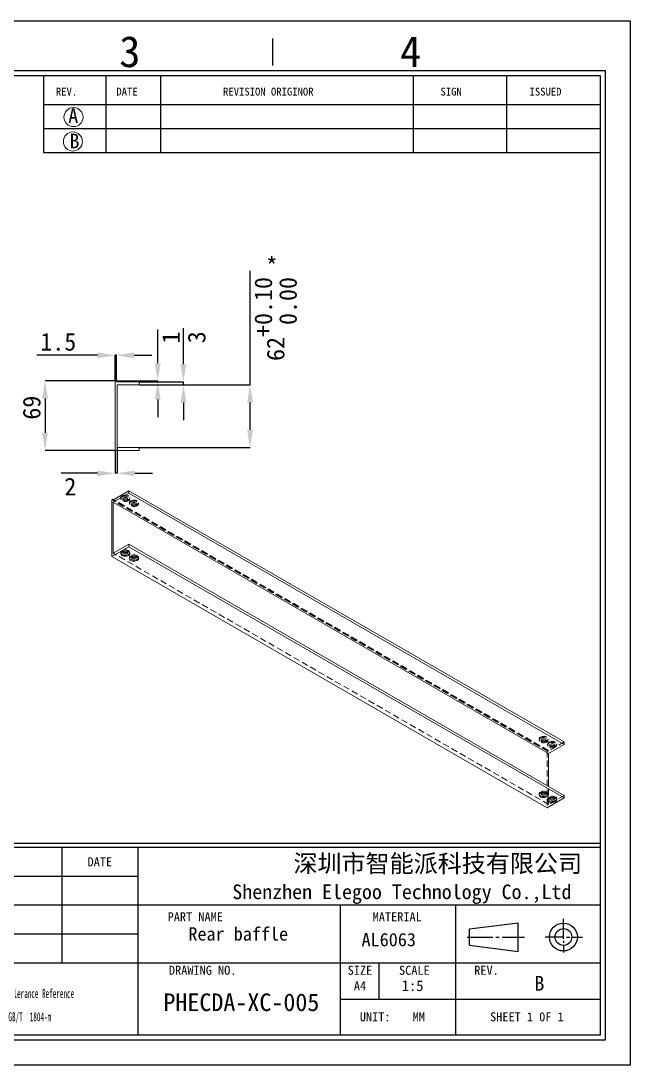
# Model space of a CAD drawing. Header units: millimetres. Extents: x 2 to 295, y 1 to 209.
# Drawn here: x 174.2 to 295.1, y 1.3 to 208.7 of the extents above; entities that cross this region are included whole.
import ezdxf

# ---------------------------------------------------------------- set-up
doc = ezdxf.new("R2010")
doc.units = ezdxf.units.MM
doc.header["$PDSIZE"] = -1
doc.linetypes.add('HIDDEN', pattern=[1.905, 1.27, -0.635])
doc.layers.add('SLD-0', color=179, linetype='Continuous')
doc.layers.add('蓝色线', color=5, linetype='Continuous', lineweight=15)
doc.styles.add('B', font='simfang.ttf')
doc.styles.add('SLDTEXTSTYLE1', font='TXT', dxfattribs={"width": 0.469})
doc.styles.add('SLDTEXTSTYLE8', font='TXT', dxfattribs={"width": 0.484})
doc.dimstyles.new('SLDDIMSTYLE1', dxfattribs={"dimtxt": 3.5, "dimasz": 3.5, "dimexe": 0, "dimexo": 0.0625, "dimgap": 0.875, "dimtad": 2, "dimlfac": 5, "dimrnd": 1e-09, "dimzin": 12, "dimdsep": 46, "dimtxsty": 'SLDTEXTSTYLE1', "dimsah": 1, "dimcen": 0.09, "dimadec": 0, "dimazin": 3, "dimtfac": 1, "dimtmove": 0, "dimatfit": 0, "dimfxl": 1, "dimfrac": 2, "dimtolj": 1, "dimtzin": 12, "dimarcsym": 0})
doc.dimstyles.new('SLDDIMSTYLE3', dxfattribs={"dimtxt": 3.5, "dimasz": 3.5, "dimexe": 0, "dimexo": 0.0625, "dimgap": 0.875, "dimtad": 2, "dimlfac": 5, "dimrnd": 1e-09, "dimzin": 12, "dimdsep": 46, "dimtxsty": 'SLDTEXTSTYLE1', "dimsah": 1, "dimcen": 0.09, "dimadec": 0, "dimazin": 3, "dimtol": 1, "dimtp": 0.1, "dimtfac": 1, "dimtofl": 0, "dimtmove": 0, "dimatfit": 3, "dimfxl": 1, "dimfrac": 2, "dimtolj": 1, "dimtzin": 0, "dimarcsym": 0})

# ---------------------------------------------------------------- blocks, each defined once
blk = doc.blocks.new('SW_NOTE_2')
at = {"layer": 'SLD-0', "color": 0, "char_height": 1.7927, "attachment_point": 2, "style": 'SLDTEXTSTYLE8'}
for s, insert in [('General Tolerance Reference', (12.75, 2.31)), ('GB/T  1804-m', (13.51, -2.32))]:
    blk.add_mtext(s, dxfattribs=dict(at, insert=insert))
blk = doc.blocks.new('_D_14')
at = {"layer": 'Defpoints', "color": 0}
for p in [(197.67, 136.98), (206.44, 136.98), (197.67, 136.38)]:
    blk.add_point(p, dxfattribs=at)
at = {"layer": 'SLD-0', "color": 0, "lineweight": -2}
for p, q in [((206.44, 140.48), (206.44, 147.67)), ((197.73, 136.98), (206.44, 136.98)), ((206.44, 136.38), (206.44, 136.98)), ((197.73, 136.38), (206.44, 136.38)), ((206.44, 132.88), (206.44, 129.38))]:
    blk.add_line(p, q, dxfattribs=at)
at = {"layer": 'SLD-0', "color": 0}
for points in [[(205.85, 140.48), (207.02, 140.48), (206.44, 136.98)], [(205.85, 132.88), (207.02, 132.88), (206.44, 136.38)]]:
    blk.add_solid(points, dxfattribs=at)
at = {"layer": 'SLD-0', "color": 0, "insert": (207.31, 145.83), "char_height": 3.5, "attachment_point": 2, "rotation": 90, "style": 'B'}
blk.add_mtext('\\A1;3', dxfattribs=at)
blk = doc.blocks.new('_D_15')
at = {"layer": 'Defpoints', "color": 0}
for p in [(193.17, 137.18), (197.67, 136.98), (201.33, 137.18)]:
    blk.add_point(p, dxfattribs=at)
at = {"layer": 'SLD-0', "color": 0, "lineweight": -2}
for p, q in [((201.33, 140.68), (201.33, 147.39)), ((193.23, 137.18), (201.33, 137.18)), ((197.73, 136.98), (201.33, 136.98)), ((201.33, 136.98), (201.33, 137.18)), ((201.33, 133.48), (201.33, 129.98))]:
    blk.add_line(p, q, dxfattribs=at)
at = {"layer": 'SLD-0', "color": 0}
for points in [[(200.75, 140.68), (201.92, 140.68), (201.33, 137.18)], [(200.75, 133.48), (201.92, 133.48), (201.33, 136.98)]]:
    blk.add_solid(points, dxfattribs=at)
at = {"layer": 'SLD-0', "color": 0, "insert": (202.21, 145.79), "char_height": 3.5, "attachment_point": 2, "rotation": 90, "style": 'B'}
blk.add_mtext('\\A1;1', dxfattribs=at)
blk = doc.blocks.new('_D_16')
at = {"layer": 'Defpoints', "color": 0}
for p in [(192.87, 123.38), (193.27, 123.98), (192.87, 118.82)]:
    blk.add_point(p, dxfattribs=at)
at = {"layer": 'SLD-0', "color": 0, "lineweight": -2}
for p, q in [((192.87, 123.32), (192.87, 118.82)), ((193.27, 123.92), (193.27, 118.82)), ((189.37, 118.82), (182.14, 118.82)), ((193.27, 118.82), (192.87, 118.82)), ((196.77, 118.82), (200.27, 118.82))]:
    blk.add_line(p, q, dxfattribs=at)
at = {"layer": 'SLD-0', "color": 0}
for points in [[(189.37, 119.4), (189.37, 118.23), (192.87, 118.82)], [(196.77, 119.4), (196.77, 118.23), (193.27, 118.82)]]:
    blk.add_solid(points, dxfattribs=at)
at = {"layer": 'SLD-0', "color": 0, "insert": (184, 117.94), "char_height": 3.5, "attachment_point": 2, "style": 'B'}
blk.add_mtext('\\A1;2', dxfattribs=at)
blk = doc.blocks.new('_D_17')
at = {"layer": 'Defpoints', "color": 0}
for p in [(192.87, 142.26), (192.87, 137.18), (193.17, 137.18)]:
    blk.add_point(p, dxfattribs=at)
at = {"layer": 'SLD-0', "color": 0, "lineweight": -2}
for p, q in [((189.37, 142.26), (177.34, 142.26)), ((192.87, 137.24), (192.87, 142.26)), ((193.17, 142.26), (192.87, 142.26)), ((193.17, 137.24), (193.17, 142.26)), ((196.67, 142.26), (200.17, 142.26))]:
    blk.add_line(p, q, dxfattribs=at)
at = {"layer": 'SLD-0', "color": 0}
for points in [[(189.37, 142.84), (189.37, 141.67), (192.87, 142.26)], [(196.67, 142.84), (196.67, 141.67), (193.17, 142.26)]]:
    blk.add_solid(points, dxfattribs=at)
at = {"layer": 'SLD-0', "color": 0, "insert": (181.6, 146.69), "char_height": 3.5, "attachment_point": 2, "style": 'B'}
blk.add_mtext('\\A1;1.5', dxfattribs=at)
blk = doc.blocks.new('_D_18')
at = {"layer": 'Defpoints', "color": 0}
for p in [(197.67, 136.38), (197.67, 123.98), (219.67, 123.98)]:
    blk.add_point(p, dxfattribs=at)
at = {"layer": '蓝色线', "color": 0, "lineweight": -2}
for p, q in [((219.67, 136.38), (219.67, 159.05)), ((197.73, 136.38), (219.67, 136.38)), ((219.67, 127.48), (219.67, 132.88)), ((197.73, 123.98), (219.67, 123.98))]:
    blk.add_line(p, q, dxfattribs=at)
at = {"layer": '蓝色线', "color": 0}
for points in [[(219.09, 132.88), (220.25, 132.88), (219.67, 136.38)], [(219.09, 127.48), (220.25, 127.48), (219.67, 123.98)]]:
    blk.add_solid(points, dxfattribs=at)
at = {"layer": '蓝色线', "color": 0, "insert": (220.54, 149.47), "char_height": 3.5, "attachment_point": 2, "rotation": 90, "style": 'B'}
blk.add_mtext('\\A1;62\\S+0.10^  0.00;', dxfattribs=at)
blk = doc.blocks.new('_D_19')
at = {"layer": 'Defpoints', "color": 0}
for p in [(192.87, 137.18), (178.97, 123.38), (192.87, 123.38)]:
    blk.add_point(p, dxfattribs=at)
at = {"layer": 'SLD-0', "color": 0, "lineweight": -2}
for p, q in [((192.81, 137.18), (178.97, 137.18)), ((178.97, 133.68), (178.97, 126.88)), ((192.81, 123.38), (178.97, 123.38))]:
    blk.add_line(p, q, dxfattribs=at)
at = {"layer": 'SLD-0', "color": 0}
for points in [[(178.39, 133.68), (179.55, 133.68), (178.97, 137.18)], [(178.39, 126.88), (179.55, 126.88), (178.97, 123.38)]]:
    blk.add_solid(points, dxfattribs=at)
at = {"layer": 'SLD-0', "color": 0, "insert": (174.56, 131.86), "char_height": 3.5, "attachment_point": 2, "rotation": 90, "style": 'B'}
blk.add_mtext('\\A1;69', dxfattribs=at)

msp = doc.modelspace()

# ---------------------------------------------------------------- linework, layer by layer
at = {"color": 7, "linetype": 'Continuous', "lineweight": 15}
for p, q in [((192.869, 137.1821), (192.869, 123.3821)), ((192.869, 137.1821), (193.169, 137.1821)), ((193.169, 136.9821), (193.169, 137.1821)), ((197.669, 136.9821), (193.169, 136.9821)), ((197.669, 136.3821), (197.669, 136.9821)), ((193.269, 136.3821), (197.669, 136.3821)), ((193.269, 123.9821), (193.269, 136.3821)), ((192.869, 123.3821), (197.669, 123.3821)), ((197.669, 123.9821), (193.269, 123.9821)), ((197.669, 123.3821), (197.669, 123.9821)), ((195.6266, 115.3582), (192.4446, 113.5212)), ((192.5153, 113.0721), (195.6266, 114.8682)), ((195.6266, 114.8682), (195.6266, 115.3582)), ((195.6266, 115.3582), (282.0351, 65.4756)), ((282.0351, 64.9857), (195.6266, 114.8682)), ((192.2325, 113.5621), (192.4446, 113.6845)), ((192.2325, 113.5621), (192.2325, 102.2938)), ((192.4446, 113.5212), (192.4446, 113.6845)), ((192.5861, 113.6029), (192.4446, 113.6845)), ((192.5153, 102.947), (192.5153, 113.0721)), ((278.9238, 63.1896), (192.5153, 113.0721)), ((192.2325, 102.2938), (195.6266, 104.2532)), ((195.6266, 104.7431), (192.5153, 102.947)), ((195.6266, 104.2532), (195.6266, 104.7431)), ((282.0351, 54.8606), (195.6266, 104.7431)), ((195.6266, 104.2532), (282.0351, 54.3707)), ((192.2325, 102.2938), (278.6409, 52.4113)), ((278.9238, 63.1896), (282.0351, 64.9857)), ((282.0351, 64.9857), (282.0351, 65.4756)), ((278.9238, 56.6567), (278.9238, 63.1896)), ((278.6409, 52.4113), (282.0351, 54.3707)), ((282.0351, 54.3707), (282.0351, 54.8606))]:
    msp.add_line(p, q, dxfattribs=at)
at = {"color": 7, "linetype": 'HIDDEN', "lineweight": 0}
for p, q in [((278.6409, 63.6795), (192.2325, 113.5621)), ((278.8531, 63.6387), (192.4446, 113.5212)), ((278.8531, 63.802), (192.5861, 113.6029)), ((194.0195, 113.9703), (194.0195, 113.758)), ((194.4395, 113.758), (194.4395, 113.4803)), ((195.3995, 113.4803), (195.3995, 113.758)), ((195.7166, 112.9906), (195.7166, 112.7783)), ((195.8195, 113.758), (195.8195, 113.9703)), ((196.1366, 112.7783), (196.1366, 112.5006)), ((197.0966, 112.5006), (197.0966, 112.7783)), ((197.5166, 112.7783), (197.5166, 112.9906)), ((278.9238, 53.0645), (192.5153, 102.947)), ((194.0195, 103.0776), (194.0195, 102.8653)), ((194.4395, 103.3552), (194.4395, 103.0776)), ((195.3995, 103.0776), (195.3995, 103.3552)), ((195.7166, 102.0979), (195.7166, 101.8856)), ((195.8195, 102.8653), (195.8195, 103.0776)), ((196.1366, 102.3755), (196.1366, 102.0979)), ((197.0966, 102.0979), (197.0966, 102.3755)), ((197.5166, 101.8856), (197.5166, 102.0979)), ((277.0338, 66.0471), (277.0338, 65.8348)), ((277.4538, 65.8348), (277.4538, 65.5572)), ((278.4138, 65.5572), (278.4138, 65.8348)), ((278.7309, 65.0674), (278.7309, 64.8551)), ((278.8338, 65.8348), (278.8338, 66.0471)), ((282.0351, 65.4756), (278.8531, 63.6387)), ((279.1509, 64.8551), (279.1509, 64.5775)), ((280.1109, 64.5775), (280.1109, 64.8551)), ((280.5309, 64.8551), (280.5309, 65.0674)), ((278.6409, 63.6795), (278.8531, 63.802)), ((278.6409, 63.6795), (278.6409, 52.4113)), ((278.8531, 63.6387), (278.8531, 63.802)), ((278.9238, 53.0645), (278.9238, 56.6567)), ((277.0338, 55.1545), (277.0338, 54.9422)), ((277.4538, 55.4321), (277.4538, 55.1545)), ((278.4138, 55.1545), (278.4138, 55.4321)), ((278.7309, 54.1748), (278.7309, 53.9625)), ((278.8338, 54.9422), (278.8338, 55.1545)), ((282.0351, 54.8606), (278.9238, 53.0645)), ((279.1509, 54.4524), (279.1509, 54.1748)), ((280.1109, 54.1748), (280.1109, 54.4524)), ((280.5309, 53.9625), (280.5309, 54.1748))]:
    msp.add_line(p, q, dxfattribs=at)
at = {"color": 7, "linetype": 'HIDDEN', "lineweight": 0, "flags": 128}
for points in [[(194.2831, 114.3376), (194.4882, 114.4263), (194.7282, 114.4779), (194.9837, 114.4885), (195.234, 114.4571), (195.4588, 114.3862), (195.64, 114.2816), (195.7628, 114.1518), (195.8172, 114.0073), (195.7989, 113.8598), (195.7094, 113.7213), (195.5559, 113.6029), (195.3508, 113.5143), (195.1108, 113.4626), (194.8553, 113.452), (194.605, 113.4835), (194.3801, 113.5543), (194.199, 113.6589), (194.0762, 113.7887), (194.0218, 113.9332), (194.0401, 114.0807), (194.1296, 114.2193), (194.2831, 114.3376)], [(194.2831, 114.1253), (194.4882, 114.214), (194.7282, 114.2656), (194.9837, 114.2762), (195.234, 114.2448), (195.4588, 114.1739), (195.64, 114.0693), (195.7628, 113.9395), (195.8172, 113.795), (195.7989, 113.6475), (195.7094, 113.509), (195.5559, 113.3906), (195.3508, 113.302), (195.1108, 113.2503), (194.8553, 113.2397), (194.605, 113.2712), (194.3801, 113.342), (194.199, 113.4466), (194.0762, 113.5764), (194.0218, 113.7209), (194.0401, 113.8684), (194.1296, 114.007), (194.2831, 114.1253)], [(194.5801, 113.9539), (194.476, 113.864), (194.4395, 113.758), (194.476, 113.6519), (194.5041, 113.6191)], [(195.3349, 113.6191), (195.363, 113.6519), (195.3995, 113.758), (195.363, 113.864), (195.2589, 113.9539), (195.1032, 114.014), (194.9195, 114.0351), (194.7358, 114.014), (194.5801, 113.9539)], [(195.9802, 113.358), (196.1852, 113.4466), (196.4252, 113.4983), (196.6808, 113.5088), (196.9311, 113.4774), (197.1559, 113.4065), (197.337, 113.3019), (197.4598, 113.1721), (197.5143, 113.0276), (197.496, 112.8801), (197.4065, 112.7416), (197.253, 112.6232), (197.0479, 112.5346), (196.8079, 112.4829), (196.5524, 112.4723), (196.302, 112.5038), (196.0772, 112.5746), (195.8961, 112.6792), (195.7733, 112.809), (195.7188, 112.9535), (195.7371, 113.101), (195.8266, 113.2396), (195.9802, 113.358)], [(195.9802, 113.1457), (196.1852, 113.2343), (196.4252, 113.286), (196.6808, 113.2965), (196.9311, 113.2651), (197.1559, 113.1942), (197.337, 113.0896), (197.4598, 112.9598), (197.5143, 112.8153), (197.496, 112.6678), (197.4065, 112.5293), (197.253, 112.4109), (197.0479, 112.3223), (196.8079, 112.2706), (196.5524, 112.26), (196.302, 112.2915), (196.0772, 112.3623), (195.8961, 112.4669), (195.7733, 112.5967), (195.7188, 112.7412), (195.7371, 112.8887), (195.8266, 113.0273), (195.9802, 113.1457)], [(196.2771, 112.9742), (196.1731, 112.8843), (196.1366, 112.7783), (196.1731, 112.6722), (196.2011, 112.6395)], [(197.032, 112.6395), (197.06, 112.6722), (197.0966, 112.7783), (197.06, 112.8843), (196.956, 112.9742), (196.8002, 113.0343), (196.6166, 113.0554), (196.4329, 113.0343), (196.2771, 112.9742)], [(195.8005, 102.9715), (195.8172, 103.1147), (195.7628, 103.2592), (195.64, 103.389), (195.4588, 103.4935), (195.234, 103.5644), (194.9837, 103.5958), (194.7282, 103.5853), (194.4882, 103.5336), (194.2831, 103.445), (194.1296, 103.3266), (194.0401, 103.188), (194.0218, 103.0405), (194.0385, 102.9715)], [(194.5041, 103.2164), (194.476, 103.2492), (194.4395, 103.3552), (194.476, 103.4613), (194.5801, 103.5512)], [(194.5801, 103.5512), (194.7358, 103.6112), (194.9195, 103.6323), (195.1032, 103.6112), (195.2589, 103.5512), (195.363, 103.4613), (195.3995, 103.3552), (195.363, 103.2492), (195.3349, 103.2164)], [(197.4976, 101.9918), (197.5143, 102.135), (197.4598, 102.2795), (197.337, 102.4093), (197.1559, 102.5138), (196.9311, 102.5847), (196.6808, 102.6162), (196.4252, 102.6056), (196.1852, 102.5539), (195.9802, 102.4653), (195.8266, 102.3469), (195.7371, 102.2084), (195.7188, 102.0609), (195.7355, 101.9918)], [(196.2011, 102.2367), (196.1731, 102.2695), (196.1366, 102.3755), (196.1731, 102.4816), (196.2771, 102.5715)], [(196.2771, 102.5715), (196.4329, 102.6315), (196.6166, 102.6526), (196.8002, 102.6315), (196.956, 102.5715), (197.06, 102.4816), (197.0966, 102.3755), (197.06, 102.2695), (197.032, 102.2367)], [(277.2974, 66.4145), (277.5025, 66.5031), (277.7425, 66.5548), (277.998, 66.5653), (278.2484, 66.5339), (278.4732, 66.463), (278.6543, 66.3585), (278.7771, 66.2287), (278.8315, 66.0842), (278.8133, 65.9367), (278.7237, 65.7981), (278.5702, 65.6797), (278.3652, 65.5911), (278.1251, 65.5394), (277.8696, 65.5289), (277.6193, 65.5603), (277.3945, 65.6312), (277.2133, 65.7357), (277.0906, 65.8655), (277.0361, 66.01), (277.0544, 66.1575), (277.1439, 66.2961), (277.2974, 66.4145)], [(277.2974, 66.2022), (277.5025, 66.2908), (277.7425, 66.3425), (277.998, 66.353), (278.2484, 66.3216), (278.4732, 66.2507), (278.6543, 66.1462), (278.7771, 66.0164), (278.8315, 65.8719), (278.8133, 65.7244), (278.7237, 65.5858), (278.5702, 65.4674), (278.3652, 65.3788), (278.1251, 65.3271), (277.8696, 65.3166), (277.6193, 65.348), (277.3945, 65.4189), (277.2133, 65.5234), (277.0906, 65.6532), (277.0361, 65.7977), (277.0544, 65.9452), (277.1439, 66.0838), (277.2974, 66.2022)], [(277.5944, 66.0307), (277.4904, 65.9408), (277.4538, 65.8348), (277.4904, 65.7288), (277.5184, 65.696)], [(278.3493, 65.696), (278.3773, 65.7288), (278.4138, 65.8348), (278.3773, 65.9408), (278.2732, 66.0307), (278.1175, 66.0908), (277.9338, 66.1119), (277.7501, 66.0908), (277.5944, 66.0307)], [(278.9945, 65.4348), (279.1996, 65.5234), (279.4396, 65.5751), (279.6951, 65.5857), (279.9454, 65.5542), (280.1702, 65.4833), (280.3514, 65.3788), (280.4741, 65.249), (280.5286, 65.1045), (280.5103, 64.957), (280.4208, 64.8184), (280.2673, 64.7), (280.0622, 64.6114), (279.8222, 64.5597), (279.5667, 64.5492), (279.3164, 64.5806), (279.0915, 64.6515), (278.9104, 64.7561), (278.7876, 64.8858), (278.7332, 65.0304), (278.7515, 65.1779), (278.841, 65.3164), (278.9945, 65.4348)], [(278.9945, 65.2225), (279.1996, 65.3111), (279.4396, 65.3628), (279.6951, 65.3734), (279.9454, 65.3419), (280.1702, 65.271), (280.3514, 65.1665), (280.4741, 65.0367), (280.5286, 64.8922), (280.5103, 64.7447), (280.4208, 64.6061), (280.2673, 64.4877), (280.0622, 64.3991), (279.8222, 64.3474), (279.5667, 64.3369), (279.3164, 64.3683), (279.0915, 64.4392), (278.9104, 64.5438), (278.7876, 64.6735), (278.7332, 64.8181), (278.7515, 64.9656), (278.841, 65.1041), (278.9945, 65.2225)], [(279.2915, 65.0511), (279.1874, 64.9612), (279.1509, 64.8551), (279.1874, 64.7491), (279.2155, 64.7163)], [(280.0463, 64.7163), (280.0744, 64.7491), (280.1109, 64.8551), (280.0744, 64.9612), (279.9703, 65.0511), (279.8146, 65.1111), (279.6309, 65.1322), (279.4472, 65.1111), (279.2915, 65.0511)], [(278.8149, 55.0483), (278.8315, 55.1915), (278.7771, 55.336), (278.6543, 55.4658), (278.4732, 55.5704), (278.2484, 55.6413), (277.998, 55.6727), (277.7425, 55.6621), (277.5025, 55.6105), (277.2974, 55.5218), (277.1439, 55.4034), (277.0544, 55.2649), (277.0361, 55.1174), (277.0528, 55.0483)], [(277.5184, 55.2933), (277.4904, 55.326), (277.4538, 55.4321), (277.4904, 55.5381), (277.5944, 55.628)], [(277.5944, 55.628), (277.7501, 55.6881), (277.9338, 55.7092), (278.1175, 55.6881), (278.2732, 55.628), (278.3773, 55.5381), (278.4138, 55.4321), (278.3773, 55.326), (278.3493, 55.2933)], [(280.5119, 54.0686), (280.5286, 54.2118), (280.4741, 54.3563), (280.3514, 54.4861), (280.1702, 54.5907), (279.9454, 54.6616), (279.6951, 54.693), (279.4396, 54.6824), (279.1996, 54.6308), (278.9945, 54.5421), (278.841, 54.4238), (278.7515, 54.2852), (278.7332, 54.1377), (278.7499, 54.0686)], [(279.2155, 54.3136), (279.1874, 54.3463), (279.1509, 54.4524), (279.1874, 54.5584), (279.2915, 54.6483)], [(279.2915, 54.6483), (279.4472, 54.7084), (279.6309, 54.7295), (279.8146, 54.7084), (279.9703, 54.6483), (280.0744, 54.5584), (280.1109, 54.4524), (280.0744, 54.3463), (280.0463, 54.3136)]]:
    msp.add_lwpolyline(points, dxfattribs=at)
at = {"color": 7, "linetype": 'Continuous', "lineweight": 15, "flags": 128}
for points in [[(195.2589, 113.2844), (195.363, 113.3743), (195.3995, 113.4803), (195.363, 113.5864), (195.2589, 113.6763), (195.1032, 113.7363), (194.9195, 113.7574), (194.7358, 113.7363), (194.5801, 113.6763), (194.476, 113.5864), (194.4395, 113.4803), (194.476, 113.3743), (194.5801, 113.2844), (194.7358, 113.2243), (194.9195, 113.2032), (195.1032, 113.2243), (195.2589, 113.2844)], [(196.956, 112.3047), (197.06, 112.3946), (197.0966, 112.5006), (197.06, 112.6067), (196.956, 112.6966), (196.8002, 112.7567), (196.6166, 112.7777), (196.4329, 112.7567), (196.2771, 112.6966), (196.1731, 112.6067), (196.1366, 112.5006), (196.1731, 112.3946), (196.2771, 112.3047), (196.4329, 112.2446), (196.6166, 112.2235), (196.8002, 112.2446), (196.956, 112.3047)], [(195.5559, 102.4979), (195.7094, 102.6163), (195.7989, 102.7549), (195.8172, 102.9024), (195.7628, 103.0469), (195.64, 103.1767), (195.4588, 103.2812), (195.234, 103.3521), (194.9837, 103.3835), (194.7282, 103.373), (194.4882, 103.3213), (194.2831, 103.2327), (194.1296, 103.1143), (194.0401, 102.9757), (194.0218, 102.8282), (194.0762, 102.6837), (194.199, 102.5539), (194.3801, 102.4494), (194.605, 102.3785), (194.8553, 102.3471), (195.1108, 102.3576), (195.3508, 102.4093), (195.5559, 102.4979)], [(194.0385, 102.9715), (194.0762, 102.896), (194.199, 102.7662), (194.3801, 102.6617), (194.605, 102.5908), (194.8553, 102.5594), (195.1108, 102.5699), (195.3508, 102.6216), (195.5559, 102.7102)], [(195.2589, 102.8817), (195.1032, 102.8216), (194.9195, 102.8005), (194.7358, 102.8216), (194.5801, 102.8817), (194.476, 102.9716), (194.4395, 103.0776), (194.476, 103.1836), (194.5801, 103.2735), (194.7358, 103.3336), (194.9195, 103.3547), (195.1032, 103.3336), (195.2589, 103.2735), (195.363, 103.1836), (195.3995, 103.0776), (195.363, 102.9716), (195.2589, 102.8817)], [(197.253, 101.5182), (197.4065, 101.6366), (197.496, 101.7752), (197.5143, 101.9227), (197.4598, 102.0672), (197.337, 102.197), (197.1559, 102.3015), (196.9311, 102.3724), (196.6808, 102.4039), (196.4252, 102.3933), (196.1852, 102.3416), (195.9802, 102.253), (195.8266, 102.1346), (195.7371, 101.9961), (195.7188, 101.8486), (195.7733, 101.704), (195.8961, 101.5743), (196.0772, 101.4697), (196.302, 101.3988), (196.5524, 101.3674), (196.8079, 101.3779), (197.0479, 101.4296), (197.253, 101.5182)], [(195.7355, 101.9918), (195.7733, 101.9164), (195.8961, 101.7866), (196.0772, 101.682), (196.302, 101.6111), (196.5524, 101.5797), (196.8079, 101.5902), (197.0479, 101.6419), (197.253, 101.7305)], [(196.956, 101.902), (196.8002, 101.8419), (196.6166, 101.8208), (196.4329, 101.8419), (196.2771, 101.902), (196.1731, 101.9919), (196.1366, 102.0979), (196.1731, 102.204), (196.2771, 102.2939), (196.4329, 102.3539), (196.6166, 102.375), (196.8002, 102.3539), (196.956, 102.2939), (197.06, 102.204), (197.0966, 102.0979), (197.06, 101.9919), (196.956, 101.902)], [(278.2732, 65.3612), (278.3773, 65.4511), (278.4138, 65.5572), (278.3773, 65.6632), (278.2732, 65.7531), (278.1175, 65.8132), (277.9338, 65.8343), (277.7501, 65.8132), (277.5944, 65.7531), (277.4904, 65.6632), (277.4538, 65.5572), (277.4904, 65.4511), (277.5944, 65.3612), (277.7501, 65.3012), (277.9338, 65.2801), (278.1175, 65.3012), (278.2732, 65.3612)], [(279.9703, 64.3816), (280.0744, 64.4715), (280.1109, 64.5775), (280.0744, 64.6835), (279.9703, 64.7734), (279.8146, 64.8335), (279.6309, 64.8546), (279.4472, 64.8335), (279.2915, 64.7734), (279.1874, 64.6835), (279.1509, 64.5775), (279.1874, 64.4715), (279.2915, 64.3816), (279.4472, 64.3215), (279.6309, 64.3004), (279.8146, 64.3215), (279.9703, 64.3816)], [(278.5702, 54.5748), (278.7237, 54.6932), (278.8133, 54.8317), (278.8315, 54.9792), (278.7771, 55.1237), (278.6543, 55.2535), (278.4732, 55.3581), (278.2484, 55.429), (277.998, 55.4604), (277.7425, 55.4498), (277.5025, 55.3982), (277.2974, 55.3095), (277.1439, 55.1911), (277.0544, 55.0526), (277.0361, 54.9051), (277.0906, 54.7606), (277.2133, 54.6308), (277.3945, 54.5262), (277.6193, 54.4553), (277.8696, 54.4239), (278.1251, 54.4345), (278.3652, 54.4861), (278.5702, 54.5748)], [(277.0528, 55.0483), (277.0906, 54.9729), (277.2133, 54.8431), (277.3945, 54.7385), (277.6193, 54.6677), (277.8696, 54.6362), (278.1251, 54.6468), (278.3652, 54.6984), (278.5702, 54.7871)], [(278.2732, 54.9585), (278.1175, 54.8984), (277.9338, 54.8774), (277.7501, 54.8984), (277.5944, 54.9585), (277.4904, 55.0484), (277.4538, 55.1545), (277.4904, 55.2605), (277.5944, 55.3504), (277.7501, 55.4105), (277.9338, 55.4315), (278.1175, 55.4105), (278.2732, 55.3504), (278.3773, 55.2605), (278.4138, 55.1545), (278.3773, 55.0484), (278.2732, 54.9585)], [(280.2673, 53.5951), (280.4208, 53.7135), (280.5103, 53.852), (280.5286, 53.9995), (280.4741, 54.144), (280.3514, 54.2738), (280.1702, 54.3784), (279.9454, 54.4493), (279.6951, 54.4807), (279.4396, 54.4701), (279.1996, 54.4185), (278.9945, 54.3298), (278.841, 54.2115), (278.7515, 54.0729), (278.7332, 53.9254), (278.7876, 53.7809), (278.9104, 53.6511), (279.0915, 53.5465), (279.3164, 53.4757), (279.5667, 53.4442), (279.8222, 53.4548), (280.0622, 53.5065), (280.2673, 53.5951)], [(278.7499, 54.0686), (278.7876, 53.9932), (278.9104, 53.8634), (279.0915, 53.7588), (279.3164, 53.688), (279.5667, 53.6565), (279.8222, 53.6671), (280.0622, 53.7188), (280.2673, 53.8074)], [(279.9703, 53.9788), (279.8146, 53.9188), (279.6309, 53.8977), (279.4472, 53.9188), (279.2915, 53.9788), (279.1874, 54.0687), (279.1509, 54.1748), (279.1874, 54.2808), (279.2915, 54.3707), (279.4472, 54.4308), (279.6309, 54.4519), (279.8146, 54.4308), (279.9703, 54.3707), (280.0744, 54.2808), (280.1109, 54.1748), (280.0744, 54.0687), (279.9703, 53.9788)]]:
    msp.add_lwpolyline(points, dxfattribs=at)
at = {"color": 7, "linetype": 'Continuous', "lineweight": 15}
for centre, radius, start, end in [((194.9195, 114.1199), 0.6506, 230.319477, 309.680523), ((196.6166, 113.1402), 0.6506, 230.319477, 309.680523), ((194.9195, 103.7172), 0.6506, 230.319477, 309.680523), ((195.3443, 103.1535), 0.4911, 295.514171, 338.247966), ((196.6166, 102.7375), 0.6506, 230.319477, 309.680523), ((197.0414, 102.1738), 0.4911, 295.514171, 338.247966), ((277.9338, 66.1967), 0.6506, 230.319477, 309.680523), ((279.6309, 65.217), 0.6506, 230.319477, 309.680523), ((277.9338, 55.794), 0.6506, 230.319477, 309.680523), ((278.3587, 55.2303), 0.4911, 295.514171, 338.247966), ((279.6309, 54.8143), 0.6506, 230.319477, 309.680523), ((280.0557, 54.2506), 0.4911, 295.514171, 338.247966)]:
    msp.add_arc(centre, radius, start, end, dxfattribs=at)
at = {"layer": 'SLD-0'}
for p, q in [((1.5907, 208.6737), (295.1066, 208.6737)), ((295.1066, 208.6737), (295.1066, 1.2938)), ((12.6748, 197.811), (289.1814, 197.811)), ((252.0174, 197.811), (252.0174, 182.5137)), ((270.5994, 197.811), (270.5994, 182.5137)), ((289.1814, 197.811), (289.1814, 7.2189)), ((289.1814, 7.2189), (12.6748, 7.2189)), ((295.1066, 1.2938), (1.5907, 1.2938))]:
    msp.add_line(p, q, dxfattribs=at)
at = {"layer": 'SLD-0', "color": 6, "linetype": 'Continuous'}
for p, q in [((224.2039, 199.786), (224.2039, 205.1695)), ((11.6873, 198.7985), (290.1689, 198.7985)), ((290.1689, 198.7985), (290.1689, 6.2314)), ((290.1689, 6.2314), (11.6873, 6.2314))]:
    msp.add_line(p, q, dxfattribs=at)
at = {"layer": 'SLD-0', "color": 179, "linetype": 'Continuous'}
for p, q in [((178.6588, 197.811), (178.6588, 182.5137)), ((191.0502, 197.811), (191.0502, 182.5137)), ((201.8863, 197.811), (201.8863, 182.5137)), ((178.6588, 192.0745), (289.1814, 192.0745)), ((178.6588, 187.2941), (289.1814, 187.2941)), ((178.6588, 182.5137), (289.1814, 182.5137)), ((289.1814, 45.3294), (155.3299, 45.3294)), ((289.1814, 44.5061), (156.286, 44.5061)), ((182.2808, 44.5061), (182.2808, 21.5602)), ((197.3975, 44.5061), (197.3975, 7.2189)), ((197.3975, 38.7696), (156.286, 38.7696)), ((289.1814, 33.0331), (156.286, 33.0331)), ((237.553, 33.0331), (237.553, 7.2189)), ((260.499, 7.2189), (260.499, 33.0331)), ((263.2552, 28.3538), (272.8879, 29.5382)), ((272.8879, 23.8461), (272.8879, 29.5382)), ((281.8693, 26.3495), (281.8693, 30.3163)), ((197.3975, 27.2966), (156.286, 27.2966)), ((263.2552, 25.1064), (263.2552, 28.3538)), ((262.7856, 26.7328), (267.8301, 26.7328)), ((263.2552, 25.1064), (272.8879, 23.8461)), ((268.4607, 26.7328), (269.0912, 26.7328)), ((269.7218, 26.7328), (274.1357, 26.7328)), ((281.8693, 26.7328), (278.2684, 26.7328)), ((281.8693, 25.9663), (281.8693, 25.5831)), ((281.8693, 25.1998), (281.8693, 23.6668)), ((282.4999, 26.7328), (283.1304, 26.7328)), ((283.761, 26.7328), (285.6527, 26.7328)), ((289.1814, 21.5602), (156.286, 21.5602)), ((245.2016, 21.5602), (245.2016, 14.3895)), ((237.553, 14.3895), (289.1814, 14.3895))]:
    msp.add_line(p, q, dxfattribs=at)
at = {"layer": 'SLD-0', "lineweight": 0}
for centre in [(184.6221, 189.5636), (184.4994, 184.7149)]:
    msp.add_circle(centre, 1.8944, dxfattribs=at)
at = {"layer": 'SLD-0', "color": 179, "linetype": 'Continuous'}
for radius in [2.7714, 1.669]:
    msp.add_circle((281.8693, 26.7328), radius, dxfattribs=at)

# ---------------------------------------------------------------- block references
at = {"layer": 'SLD-0', "color": 179}
msp.add_blockref('SW_NOTE_2', (162.4379, 14.1109), dxfattribs=at)

# ---------------------------------------------------------------- texts
at = {"layer": 'SLD-0', "style": 'B'}
for s, insert, char_height, attachment_point in [('3', (193.7066, 205.6655), 6.172, 1), ('4', (249.4405, 205.6593), 6.172, 1), ('A', (183.5778, 191.2862), 2.9034, 1), ('B', (183.8319, 186.2712), 2.9034, 1), ('{\\C5;*}', (222.7841, 161.6754), 3.5, 1), ('深圳市智能派科技有限公司', (256.9211, 43.0876), 3.5, 2), ('Rear baffle', (217.322, 28.676), 2.645833, 2), ('AL6063 ', (247.2, 27.5373), 2.64583, 2), ('B', (276.1139, 18.9954), 2.9104, 1), ('PHECDA-XC-005', (202.4703, 15.5252), 3.5, 1)]:
    msp.add_mtext(s, dxfattribs=dict(at, insert=insert, char_height=char_height, attachment_point=attachment_point))
at = {"layer": 'SLD-0', "color": 179, "style": 'B'}
for s, insert, char_height, attachment_point in [('REV.', (181.1288, 195.4001), 1.55363, 1), ('DATE', (193.1265, 195.4001), 1.55363, 1), ('REVISION ORIGINOR', (214.3082, 195.4001), 1.553633, 1), ('SIGN', (257.4664, 195.4001), 1.55363, 1), ('ISSUED', (275.1481, 195.4001), 1.55363, 1), ('DATE', (189.8496, 42.5627), 1.79265, 2), ('Shenzhen Elegoo Technology Co.,Ltd', (249.7983, 37.1647), 2.910417, 2), ('PART NAME', (208.7939, 31.6454), 1.79265, 2), ('MATERIAL', (248.8802, 31.6454), 1.79265, 2), ('DRAWING NO.', (210.268, 21.0216), 1.792654, 2), ('SIZE', (241.4789, 21.0216), 1.79265, 2), ('SCALE', (252.2889, 21.0216), 1.79265, 2), ('REV.', (266.6102, 21.0216), 1.79265, 2), ('A4', (241.4898, 17.9531), 1.79265, 2), ('1:5', (251.93, 18.1206), 2.11667, 2), ('UNIT:', (244.4987, 11.7907), 1.79265, 2), ('MM', (253.1609, 11.7907), 1.79265, 2), ('SHEET 1 0F 1', (274.62, 11.7907), 1.792654, 2)]:
    msp.add_mtext(s, dxfattribs=dict(at, insert=insert, char_height=char_height, attachment_point=attachment_point))

# ---------------------------------------------------------------- dimensions: what is measured, and where the dimension line sits
at = {"layer": 'SLD-0'}
for base, p1, p2, picture, middle in [((201.3332, 137.1821), (197.669, 136.9821), (193.169, 137.1821), '_D_15', (201.3332, 145.7871)), ((206.4352, 136.9821), (197.669, 136.3821), (197.669, 136.9821), '_D_14', (206.4352, 145.8271)), ((178.9712, 123.3821), (192.869, 137.1821), (192.869, 123.3821), '_D_19', (178.9712, 131.8637))]:
    dim = msp.add_linear_dim(base=base, p1=p1, p2=p2, angle=90, dimstyle='SLDDIMSTYLE1', override={"dimtxsty": 'B'}, dxfattribs=at)
    dim.commit()
    dim.dimension.update_dxf_attribs({"geometry": picture, "text_midpoint": middle, "dimtype": 160})
for base, p1, p2, picture, middle in [((192.869, 142.2554), (193.169, 137.1821), (192.869, 137.1821), '_D_17', (181.604, 142.2554)), ((192.869, 118.8177), (193.269, 123.9821), (192.869, 123.3821), '_D_16', (184.004, 118.8177))]:
    dim = msp.add_linear_dim(base=base, p1=p1, p2=p2, dimstyle='SLDDIMSTYLE1', override={"dimtxsty": 'B'}, dxfattribs=at)
    dim.commit()
    dim.dimension.update_dxf_attribs({"geometry": picture, "text_midpoint": middle, "dimtype": 160})
at = {"layer": '蓝色线'}
dim = msp.add_linear_dim(base=(219.669, 123.9821), p1=(197.669, 136.3821), p2=(197.669, 123.9821), angle=90, dimstyle='SLDDIMSTYLE3', override={"dimtxsty": 'B'}, dxfattribs=at)
dim.commit()
dim.dimension.update_dxf_attribs({"geometry": '_D_18', "text_midpoint": (219.669, 149.4671), "dimtype": 160})

doc.saveas('drawing.dxf')
